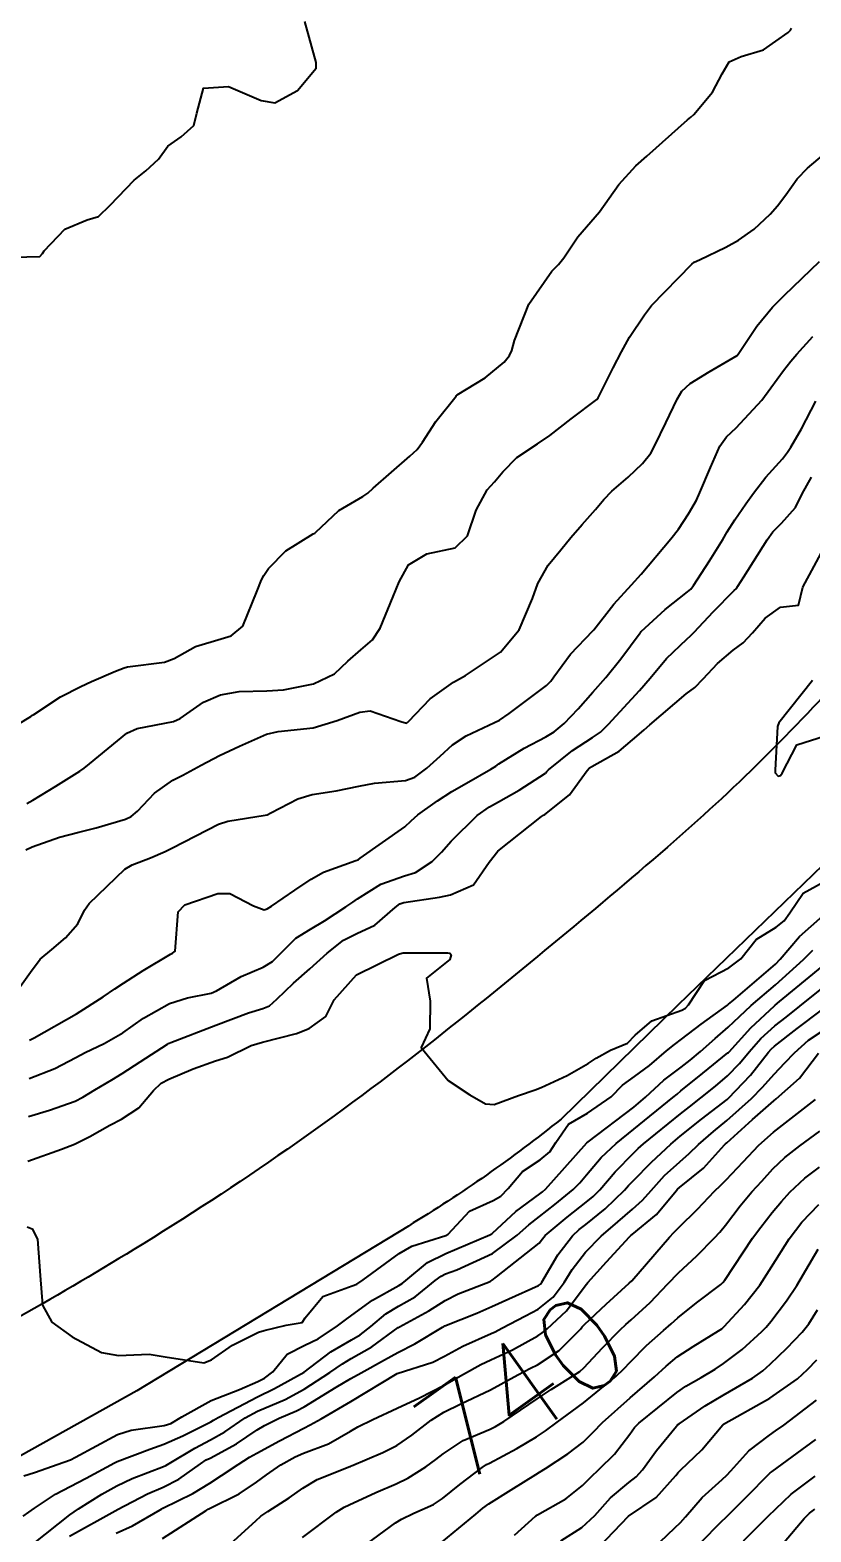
# Model space of a CAD drawing. Header units: metres. Extents: x 318500 to 325275, y 7408834 to 7428799.
# Drawn here: x 321971.5 to 322005, y 7416730.7 to 7416795.3 of the extents above; entities that cross this region are included whole.
import ezdxf
from ezdxf.enums import TextEntityAlignment as Align

# ---------------------------------------------------------------- set-up
doc = ezdxf.new("R2010")
doc.units = ezdxf.units.M
doc.header["$MEASUREMENT"] = 0
for name, color, linetype in [('Cotas', 45, 'Continuous'), ('Curvas de Nivel 1m', 11, 'Continuous'), ('Curvas de Nivel 5m', 15, 'Continuous'), ('Vias Primárias', 230, 'Continuous')]:
    doc.layers.add(name, color=color, linetype=linetype)
doc.styles.add('Style-STANDARD', font='STANDARD.shx')

msp = doc.modelspace()

# ---------------------------------------------------------------- linework, layer by layer
at = {"layer": 'Curvas de Nivel 1m', "flags": 128}
for points, elevation in [([(321970.205, 7416785.488), (321971.896, 7416785.536), (321972.006, 7416785.671), (321972.071, 7416785.777), (321972.966, 7416786.712), (321973.92, 7416787.114), (321974.409, 7416787.256), (321974.917, 7416787.735), (321975.941, 7416788.82), (321976.447, 7416789.213), (321976.993, 7416789.71), (321977.388, 7416790.276), (321977.965, 7416790.674), (321978.503, 7416791.161), (321978.637, 7416791.69), (321978.922, 7416792.76), (321979.997, 7416792.837), (321981.407, 7416792.23), (321981.987, 7416792.131), (321982.958, 7416792.668), (321983.759, 7416793.623), (321983.759, 7416793.876), (321983.275, 7416795.628)], 723), ([(321970.339, 7416765.077), (321971.499, 7416765.781), (321971.578, 7416765.834), (321971.631, 7416765.867), (321972.786, 7416766.62), (321973.65, 7416767.068), (321974.109, 7416767.287), (321975.145, 7416767.728), (321975.511, 7416767.874), (321975.663, 7416767.907), (321977.253, 7416768.118), (321977.669, 7416768.274), (321978.585, 7416768.777), (321979.682, 7416769.112), (321980.111, 7416769.236), (321980.613, 7416769.656), (321981.229, 7416771.171), (321981.415, 7416771.644), (321981.519, 7416771.836), (321981.717, 7416772.13), (321982.465, 7416772.896), (321983.64, 7416773.621), (321983.708, 7416773.653), (321983.741, 7416773.68), (321984.741, 7416774.619), (321985.765, 7416775.234), (321985.98, 7416775.373), (321986.218, 7416775.583), (321987.784, 7416776.955), (321988.095, 7416777.249), (321988.325, 7416777.555), (321988.91, 7416778.448), (321989.772, 7416779.54), (321989.794, 7416779.566), (321989.821, 7416779.587), (321991.029, 7416780.325), (321991.842, 7416781.003), (321992.066, 7416781.288), (321992.163, 7416781.505), (321992.278, 7416781.926), (321992.898, 7416783.495), (321993.894, 7416784.91), (321994.177, 7416785.198), (321994.402, 7416785.475), (321995.001, 7416786.382), (321995.93, 7416787.46), (321996.768, 7416788.627), (321997.494, 7416789.437), (321997.964, 7416789.85), (321999.721, 7416791.404), (321999.859, 7416791.524), (321999.984, 7416791.639), (322000.788, 7416792.602), (322001.201, 7416793.388), (322001.501, 7416793.905), (322002.021, 7416794.123), (322002.974, 7416794.417), (322004.037, 7416795.16), (322004.135, 7416795.252), (322004.178, 7416795.349)], 724), ([(321971.29, 7416760.046), (321971.556, 7416760.184), (321972.737, 7416760.588), (321973.566, 7416760.813), (321974.318, 7416760.989), (321975.575, 7416761.36), (321975.819, 7416761.475), (321976.084, 7416761.715), (321976.813, 7416762.486), (321977.6, 7416763.04), (321978.034, 7416763.263), (321978.826, 7416763.682), (321979.614, 7416764.096), (321980.464, 7416764.503), (321981.624, 7416765.016), (321982.133, 7416765.127), (321983.627, 7416765.296), (321984.665, 7416765.605), (321985.644, 7416765.965), (321986.077, 7416766.016), (321987.406, 7416765.564), (321987.639, 7416765.496), (321987.683, 7416765.516), (321987.723, 7416765.559), (321988.664, 7416766.535), (321989.657, 7416767.247), (321990.172, 7416767.532), (321991.676, 7416768.547), (321992.479, 7416769.498), (321993.063, 7416770.842), (321993.288, 7416771.486), (321993.728, 7416772.272), (321994.27, 7416772.939), (321994.704, 7416773.47), (321995.188, 7416774.026), (321995.758, 7416774.674), (321996.12, 7416775.099), (321996.471, 7416775.449), (321997.164, 7416776.054), (321997.788, 7416776.641), (321998.134, 7416777.086), (321998.318, 7416777.422), (321998.781, 7416778.387), (321999.271, 7416779.408), (321999.479, 7416779.751), (321999.83, 7416780.085), (322000.643, 7416780.587), (322001.849, 7416781.289), (322001.893, 7416781.336), (322001.919, 7416781.379), (322002.697, 7416782.539), (322003.371, 7416783.358), (322003.885, 7416783.879), (322005.379, 7416785.328)], 726), ([(321971.062, 7416754.198), (321971.485, 7416754.795), (321971.91, 7416755.357), (321972.411, 7416755.766), (321973.001, 7416756.264), (321973.517, 7416756.867), (321973.816, 7416757.455), (321974.008, 7416757.743), (321975.545, 7416759.223), (321975.857, 7416759.407), (321976.651, 7416759.709), (321977.276, 7416759.981), (321977.556, 7416760.119), (321978.6, 7416760.648), (321979.572, 7416761.147), (321979.964, 7416761.275), (321981.578, 7416761.534), (321981.661, 7416761.558), (321981.814, 7416761.638), (321982.975, 7416762.241), (321983.592, 7416762.424), (321984.62, 7416762.58), (321985.598, 7416762.784), (321986.269, 7416762.911), (321987.602, 7416763.026), (321987.996, 7416763.164), (321988.511, 7416763.551), (321989.086, 7416764.077), (321989.625, 7416764.565), (321990.212, 7416764.95), (321991.427, 7416765.513), (321991.641, 7416765.623), (321992.047, 7416765.907), (321993.656, 7416767.111), (321993.84, 7416767.296), (321993.974, 7416767.477), (321994.696, 7416768.449), (321995.655, 7416769.46), (321995.671, 7416769.479), (321995.691, 7416769.5), (321996.549, 7416770.605), (321997.31, 7416771.436), (321997.725, 7416771.886), (321999.005, 7416773.411), (321999.322, 7416773.83), (321999.756, 7416774.48), (322000.095, 7416775.067), (322000.252, 7416775.395), (322000.698, 7416776.479), (322001.101, 7416777.387), (322001.395, 7416777.794), (322001.808, 7416778.181), (322002.906, 7416779.364), (322003.297, 7416779.889), (322003.839, 7416780.64), (322004.154, 7416781.036), (322004.417, 7416781.342), (322005.096, 7416782.097)], 727), ([(321971.451, 7416751.874), (321971.651, 7416751.976), (321973.463, 7416753.003), (321974.615, 7416753.733), (321975.115, 7416754.086), (321975.479, 7416754.32), (321976.337, 7416754.862), (321977.498, 7416755.561), (321977.592, 7416755.605), (321977.709, 7416755.697), (321977.833, 7416757.388), (321978.114, 7416757.691), (321979.535, 7416758.179), (321980.051, 7416758.178), (321981.077, 7416757.647), (321981.528, 7416757.477), (321981.651, 7416757.516), (321981.849, 7416757.637), (321982.851, 7416758.312), (321983.548, 7416758.79), (321984.074, 7416759.09), (321985.47, 7416759.591), (321985.56, 7416759.623), (321985.658, 7416759.686), (321987.575, 7416761.037), (321987.841, 7416761.293), (321988.125, 7416761.555), (321988.976, 7416762.159), (321989.595, 7416762.55), (321990.215, 7416762.917), (321991.262, 7416763.515), (321991.476, 7416763.648), (321991.613, 7416763.738), (321992.7, 7416764.418), (321993.631, 7416764.903), (321993.991, 7416765.121), (321994.422, 7416765.472), (321995.012, 7416766.1), (321995.654, 7416766.821), (321996.207, 7416767.452), (321996.854, 7416768.261), (321997.689, 7416769.377), (321997.714, 7416769.405), (321997.732, 7416769.429), (321998.751, 7416770.368), (321999.716, 7416771.125), (321999.864, 7416771.252), (321999.978, 7416771.397), (322000.657, 7416772.464), (322001.231, 7416773.385), (322001.423, 7416773.705), (322001.753, 7416774.23), (322002.227, 7416774.909), (322002.556, 7416775.368), (322003.079, 7416776.062), (322003.792, 7416776.843), (322004.017, 7416777.127), (322004.16, 7416777.345), (322004.608, 7416778.138), (322005.222, 7416779.329)], 728), ([(321971.427, 7416750.232), (321972.536, 7416750.661), (321973.441, 7416751.125), (321973.844, 7416751.344), (321974.655, 7416751.732), (321975.455, 7416752.195), (321976.349, 7416752.823), (321977.468, 7416753.452), (321978.233, 7416753.689), (321979.251, 7416753.896), (321979.475, 7416753.999), (321980.535, 7416754.603), (321981.49, 7416755.006), (321981.883, 7416755.25), (321982.256, 7416755.632), (321982.887, 7416756.249), (321983.515, 7416756.646), (321984.126, 7416757.006), (321985.042, 7416757.597), (321985.332, 7416757.795), (321985.535, 7416757.944), (321986.543, 7416758.577), (321987.551, 7416758.933), (321988.025, 7416759.083), (321988.753, 7416759.548), (321989.153, 7416759.956), (321989.569, 7416760.426), (321990.679, 7416761.524), (321991.206, 7416761.896), (321991.589, 7416762.105), (321992.483, 7416762.611), (321993.608, 7416763.349), (321993.678, 7416763.411), (321993.751, 7416763.479), (321994.773, 7416764.318), (321995.631, 7416764.872), (321995.983, 7416765.106), (321996.326, 7416765.45), (321997.655, 7416766.893), (321998.117, 7416767.423), (321998.813, 7416768.273), (321999.686, 7416769.1), (321999.845, 7416769.241), (321999.997, 7416769.397), (322000.821, 7416770.271), (322001.717, 7416771.185), (322001.815, 7416771.282), (322001.884, 7416771.378), (322002.133, 7416771.783), (322003.131, 7416773.359), (322003.388, 7416773.713), (322003.751, 7416774.085), (322004.355, 7416774.748), (322004.647, 7416775.337), (322005.048, 7416776.064)], 729), ([(321971.379, 7416746.673), (321972.815, 7416747.19), (321973.387, 7416747.41), (321974.041, 7416747.74), (321974.9, 7416748.225), (321975.401, 7416748.484), (321976.149, 7416748.972), (321976.78, 7416749.706), (321977.107, 7416750.02), (321977.427, 7416750.199), (321978.476, 7416750.643), (321979.44, 7416750.98), (321979.957, 7416751.148), (321980.974, 7416751.647), (321981.452, 7416751.792), (321982.923, 7416752.157), (321983.461, 7416752.374), (321984.182, 7416752.896), (321984.53, 7416753.604), (321985.491, 7416754.677), (321987.306, 7416755.563), (321987.444, 7416755.617), (321987.501, 7416755.628), (321989.419, 7416755.623), (321989.501, 7416755.608), (321989.568, 7416755.539), (321989.498, 7416755.333), (321988.498, 7416754.542), (321988.665, 7416753.548), (321988.646, 7416752.364), (321988.279, 7416751.552), (321989.429, 7416750.146), (321990.364, 7416749.526), (321991.036, 7416749.136), (321991.416, 7416749.111), (321992.454, 7416749.494), (321993.167, 7416749.741), (321993.425, 7416749.842), (321994.552, 7416750.35), (321995.441, 7416750.874), (321995.792, 7416751.107), (321996.406, 7416751.446), (321997.139, 7416751.751), (321997.46, 7416752.091), (321998.178, 7416752.711), (321999.476, 7416753.164), (321999.633, 7416753.243), (321999.762, 7416753.397), (322000.45, 7416754.43), (322001.496, 7416754.975), (322002.013, 7416755.372), (322002.672, 7416756.203), (322003.521, 7416756.722), (322003.873, 7416756.996), (322004.117, 7416757.341), (322004.688, 7416758.187), (322005.55, 7416758.661)], 731), ([(321971.341, 7416743.849), (321971.567, 7416743.777), (321971.786, 7416743.32), (321971.904, 7416741.771), (321972.012, 7416740.484), (321972.404, 7416739.763), (321973.281, 7416739.133), (321974.54, 7416738.462), (321975.269, 7416738.326), (321976.589, 7416738.388), (321977.269, 7416738.273), (321978.93, 7416738.01), (321979.267, 7416738.141), (321980.164, 7416738.769), (321981.285, 7416739.328), (321981.522, 7416739.402), (321982.478, 7416739.628), (321983.161, 7416739.753), (321983.295, 7416739.947), (321984.051, 7416740.866), (321985.316, 7416741.318), (321985.506, 7416741.399), (321985.788, 7416741.583), (321987.332, 7416742.715), (321987.868, 7416743.021), (321989.34, 7416743.49), (321989.433, 7416743.539), (321990.357, 7416744.523), (321991.362, 7416744.98), (321991.7, 7416745.17), (321992.018, 7416745.5), (321992.633, 7416746.239), (321993.389, 7416746.737), (321993.797, 7416747.073), (321994.055, 7416747.473), (321994.606, 7416748.27), (321995.413, 7416748.743), (321996.436, 7416749.445), (321996.927, 7416749.938), (321997.433, 7416750.309), (321998.077, 7416750.784), (321998.82, 7416751.409), (321999.164, 7416751.695), (321999.458, 7416751.918), (322000.299, 7416752.56), (322001.427, 7416753.381), (322001.46, 7416753.401), (322001.48, 7416753.419), (322001.693, 7416753.587), (322003.498, 7416755.144), (322003.695, 7416755.347), (322004.529, 7416756.32), (322005.528, 7416757.22)], 732), ([(321971.201, 7416733.156), (321971.667, 7416733.31), (321972.925, 7416733.754), (321973.211, 7416733.85), (321973.422, 7416733.956), (321975.228, 7416734.931), (321975.821, 7416735.124), (321977.234, 7416735.318), (321977.518, 7416735.414), (321977.994, 7416735.689), (321979.247, 7416736.393), (321980.473, 7416736.872), (321981.256, 7416737.206), (321981.543, 7416737.351), (321981.894, 7416737.634), (321982.518, 7416738.381), (321983.277, 7416738.775), (321983.843, 7416739.05), (321984.681, 7416739.599), (321985.03, 7416739.858), (321985.297, 7416740.064), (321986.182, 7416740.702), (321987.317, 7416741.338), (321987.46, 7416741.416), (321987.621, 7416741.557), (321988.546, 7416742.33), (321989.332, 7416742.715), (321991.228, 7416743.512), (321991.303, 7416743.549), (321991.341, 7416743.588), (321992.337, 7416744.513), (321993.367, 7416745.267), (321993.493, 7416745.354), (321993.621, 7416745.477), (321994.448, 7416746.405), (321995.384, 7416747.46), (321995.443, 7416747.502), (321997.416, 7416748.989), (321997.914, 7416749.423), (321998.693, 7416750.149), (321999.44, 7416750.719), (321999.83, 7416751.01), (322000.272, 7416751.392), (322000.897, 7416751.947), (322001.466, 7416752.434), (322001.95, 7416752.896), (322002.452, 7416753.365), (322003.489, 7416754.252), (322004.698, 7416755.332), (322005.099, 7416755.733)], 733), ([(321971.175, 7416731.427), (321971.663, 7416731.773), (321972.569, 7416732.379), (321973.194, 7416732.705), (321973.877, 7416733.062), (321975.103, 7416733.722), (321975.211, 7416733.772), (321976.614, 7416734.311), (321977.222, 7416734.514), (321978.04, 7416734.875), (321979.237, 7416735.482), (321979.357, 7416735.549), (321979.547, 7416735.665), (321981.249, 7416736.548), (321981.978, 7416736.907), (321983.241, 7416737.62), (321984.388, 7416738.489), (321985.281, 7416739.001), (321985.654, 7416739.215), (321986.113, 7416739.578), (321986.751, 7416740.115), (321987.303, 7416740.442), (321988.017, 7416740.846), (321988.88, 7416741.544), (321989.128, 7416741.735), (321989.323, 7416741.833), (321989.801, 7416742.009), (321991.332, 7416742.709), (321992.396, 7416743.494), (321992.899, 7416743.935), (321993.352, 7416744.296), (321994.02, 7416744.814), (321994.802, 7416745.466), (321995.087, 7416745.751), (321995.379, 7416746.09), (321996.012, 7416746.83), (321996.651, 7416747.441), (321997.406, 7416748.052), (321999.082, 7416749.405), (321999.266, 7416749.559), (321999.424, 7416749.691), (322000.374, 7416750.453), (322001.449, 7416751.323), (322001.478, 7416751.351), (322001.502, 7416751.379), (322002.43, 7416752.401), (322003.448, 7416753.35), (322003.48, 7416753.376), (322003.67, 7416753.535), (322005.497, 7416755.037)], 734), ([(321973.168, 7416730.564), (321975.121, 7416731.663), (321975.18, 7416731.692), (321975.201, 7416731.699), (321975.235, 7416731.719), (321976.514, 7416732.383), (321977.195, 7416732.676), (321977.869, 7416733.021), (321978.798, 7416733.676), (321979.044, 7416733.841), (321979.214, 7416733.924), (321980.346, 7416734.531), (321981.232, 7416735.13), (321981.543, 7416735.329), (321982.168, 7416735.631), (321982.919, 7416735.947), (321983.245, 7416736.117), (321984.629, 7416736.975), (321985.258, 7416737.344), (321985.697, 7416737.583), (321986.693, 7416738.145), (321987.274, 7416738.462), (321988.002, 7416738.829), (321989.187, 7416739.541), (321989.251, 7416739.58), (321989.291, 7416739.603), (321990.665, 7416740.154), (321991.304, 7416740.43), (321992.04, 7416740.768), (321993.318, 7416741.337), (321993.402, 7416741.396), (321993.46, 7416741.479), (321994.144, 7416742.659), (321994.769, 7416743.466), (321995.064, 7416743.743), (321995.347, 7416743.96), (321996.175, 7416744.63), (321997.006, 7416745.435), (321997.181, 7416745.625), (321997.376, 7416745.832), (321998.173, 7416746.634), (321998.993, 7416747.406), (321999.404, 7416747.755), (322000.323, 7416748.479), (322001.419, 7416749.329), (322001.48, 7416749.379), (322002.423, 7416750.377), (322003.196, 7416751.354), (322003.314, 7416751.491), (322003.454, 7416751.617), (322004.43, 7416752.371), (322005.478, 7416753.162)], 736), ([(321975.17, 7416730.702), (321975.877, 7416731.008), (321977.057, 7416731.701), (321977.137, 7416731.744), (321977.181, 7416731.767), (321978.47, 7416732.402), (321979.198, 7416732.843), (321979.697, 7416733.169), (321980.408, 7416733.652), (321980.901, 7416733.958), (321981.218, 7416734.14), (321982.189, 7416734.666), (321983.234, 7416735.206), (321983.505, 7416735.347), (321983.972, 7416735.609), (321985.248, 7416736.351), (321987.239, 7416737.56), (321988.769, 7416738.044), (321989.271, 7416738.294), (321990.069, 7416738.737), (321991.286, 7416739.267), (321991.454, 7416739.341), (321991.746, 7416739.503), (321992.756, 7416740.03), (321993.303, 7416740.323), (321993.948, 7416740.836), (321994.413, 7416741.469), (321994.762, 7416742.029), (321995.333, 7416742.771), (321996.009, 7416743.45), (321996.72, 7416744.068), (321997.358, 7416744.62), (321997.779, 7416745.008), (321998.152, 7416745.418), (321998.734, 7416746.055), (321999.389, 7416746.649), (321999.787, 7416747.003), (322000.193, 7416747.392), (322000.839, 7416747.952), (322001.41, 7416748.421), (322002.469, 7416749.364), (322002.935, 7416749.85), (322003.436, 7416750.416), (322003.89, 7416750.896), (322004.307, 7416751.337), (322004.913, 7416751.874), (322005.464, 7416752.236)], 737), ([(321977.168, 7416730.472), (321979.038, 7416731.672), (321979.127, 7416731.724), (321979.181, 7416731.752), (321980.451, 7416732.391), (321981.199, 7416732.887), (321981.63, 7416733.21), (321982.242, 7416733.63), (321982.858, 7416733.981), (321983.218, 7416734.127), (321984.288, 7416734.54), (321985.232, 7416735.077), (321985.555, 7416735.265), (321986.198, 7416735.576), (321987.245, 7416736.062), (321988.205, 7416736.505), (321989.255, 7416737.055), (321990.098, 7416737.527), (321990.839, 7416737.944), (321991.27, 7416738.144), (321992.194, 7416738.579), (321993.285, 7416739.175), (321993.467, 7416739.299), (321993.684, 7416739.476), (321994.516, 7416740.254), (321995.318, 7416741.322), (321995.38, 7416741.398), (321995.438, 7416741.458), (321996.241, 7416742.358), (321997.224, 7416743.432), (321997.284, 7416743.488), (321997.342, 7416743.533), (321998.39, 7416744.379), (321999.227, 7416745.402), (321999.292, 7416745.48), (321999.372, 7416745.547), (322000.403, 7416746.372), (322001.304, 7416747.381), (322001.355, 7416747.426), (322001.401, 7416747.47), (322002.511, 7416748.464), (322003.419, 7416749.266), (322003.526, 7416749.348), (322004.53, 7416750.237), (322005.349, 7416751.322)], 738), ([(321979.451, 7416729.666), (321981.176, 7416731.232), (321981.39, 7416731.426), (321981.688, 7416731.635), (321982.603, 7416732.211), (321983.195, 7416732.634), (321983.812, 7416733), (321985.21, 7416733.56), (321985.231, 7416733.568), (321985.279, 7416733.589), (321986.624, 7416734.164), (321987.224, 7416734.468), (321987.875, 7416734.908), (321988.7, 7416735.545), (321989.244, 7416735.89), (321989.975, 7416736.257), (321991.253, 7416736.855), (321992.422, 7416737.493), (321992.97, 7416737.779), (321993.267, 7416737.929), (321994.202, 7416738.545), (321995.112, 7416739.462), (321995.195, 7416739.557), (321995.293, 7416739.661), (321996.223, 7416740.53), (321997.216, 7416741.432), (321997.321, 7416741.537), (321998.936, 7416743.406), (321999.134, 7416743.612), (321999.346, 7416743.823), (322000.139, 7416744.612), (322000.877, 7416745.385), (322001.127, 7416745.629), (322001.377, 7416745.879), (322002.108, 7416746.65), (322002.787, 7416747.359), (322003.406, 7416747.918), (322005.209, 7416749.323)], 739), ([(321985.445, 7416729.868), (321987.176, 7416731.139), (321987.433, 7416731.302), (321987.962, 7416731.552), (321988.8, 7416731.929), (321989.19, 7416732.181), (321989.94, 7416732.788), (321990.893, 7416733.515), (321991.082, 7416733.642), (321991.213, 7416733.709), (321992.384, 7416734.331), (321993.23, 7416734.836), (321993.614, 7416735.096), (321994.114, 7416735.471), (321994.767, 7416735.943), (321995.248, 7416736.297), (321996.648, 7416737.439), (321996.964, 7416737.735), (321997.27, 7416738.064), (321997.948, 7416738.752), (321998.691, 7416739.409), (321999.007, 7416739.691), (321999.298, 7416739.954), (322000.106, 7416740.594), (322001.142, 7416741.382), (322001.239, 7416741.462), (322001.322, 7416741.566), (322002.513, 7416743.362), (322002.861, 7416743.843), (322003.357, 7416744.468), (322003.76, 7416744.948), (322004.115, 7416745.339), (322004.762, 7416745.946), (322005.387, 7416746.425)], 741), ([(321989.168, 7416730.304), (321990.626, 7416731.518), (321990.927, 7416731.771), (321991.187, 7416731.959), (321992.137, 7416732.554), (321993.206, 7416733.218), (321993.364, 7416733.322), (321993.608, 7416733.476), (321994.577, 7416734.109), (321995.227, 7416734.607), (321995.656, 7416735.032), (321996.057, 7416735.448), (321997.251, 7416736.507), (321998.304, 7416737.414), (321998.802, 7416737.872), (321999.273, 7416738.265), (321999.954, 7416738.719), (322001.044, 7416739.382), (322001.192, 7416739.481), (322001.293, 7416739.571), (322002.158, 7416740.516), (322002.823, 7416741.357), (322003.328, 7416742.135), (322004.081, 7416743.339), (322004.626, 7416744.055), (322005.363, 7416744.822)], 742), ([(321992.287, 7416730.609), (321993.179, 7416731.424), (321993.212, 7416731.448), (321993.273, 7416731.479), (321994.49, 7416732.168), (321995.199, 7416732.739), (321995.558, 7416733.101), (321995.923, 7416733.449), (321996.573, 7416734.086), (321997.233, 7416734.954), (321997.433, 7416735.231), (321997.619, 7416735.424), (321999.253, 7416736.745), (321999.641, 7416737.011), (322000.305, 7416737.39), (322000.902, 7416737.747), (322001.269, 7416737.986), (322002.059, 7416738.588), (322002.907, 7416739.356), (322003.093, 7416739.553), (322003.297, 7416739.796), (322003.975, 7416740.675), (322004.407, 7416741.334), (322005.336, 7416742.902)], 743), ([(321994.267, 7416730.371), (321995.175, 7416730.942), (321995.729, 7416731.452), (321996.413, 7416732.221), (321997.202, 7416732.874), (321997.516, 7416733.115), (321997.779, 7416733.421), (321998.384, 7416734.251), (321999.238, 7416735.288), (321999.292, 7416735.347), (321999.352, 7416735.399), (322000.468, 7416736.167), (322001.252, 7416736.629), (322002.503, 7416737.361), (322002.945, 7416737.675), (322003.269, 7416737.961), (322003.979, 7416738.64), (322004.638, 7416739.33), (322004.926, 7416739.695), (322005.305, 7416740.287)], 744), ([(321997.592, 7416729.424), (321999.175, 7416730.923), (321999.417, 7416731.158), (321999.631, 7416731.395), (322000.347, 7416732.234), (322001.204, 7416733.005), (322001.401, 7416733.183), (322001.571, 7416733.375), (322002.348, 7416734.238), (322003.233, 7416734.914), (322003.492, 7416735.091), (322003.847, 7416735.341), (322005.251, 7416736.413)], 746), ([(322000.273, 7416730.285), (322001.178, 7416731.196), (322001.357, 7416731.377), (322002.272, 7416732.285), (322003.208, 7416733.226), (322003.273, 7416733.285), (322003.353, 7416733.348), (322004.42, 7416734.134), (322005.231, 7416734.719)], 747), ([(322001.141, 7416729.38), (322003.11, 7416731.351), (322003.145, 7416731.386), (322003.181, 7416731.423), (322004.164, 7416732.367), (322005.207, 7416733.14)], 748), ([(322003.161, 7416729.475), (322004.725, 7416731.327), (322004.952, 7416731.555), (322005.186, 7416731.735)], 749)]:
    msp.add_lwpolyline(points, dxfattribs=dict(at, elevation=elevation))
at = {"layer": 'Curvas de Nivel 5m', "flags": 128}
for points, elevation in [([(321971.326, 7416762.04), (321971.586, 7416762.189), (321972.582, 7416762.778), (321973.605, 7416763.426), (321973.797, 7416763.557), (321974.025, 7416763.744), (321975.623, 7416765.058), (321976.077, 7416765.264), (321977.629, 7416765.556), (321977.924, 7416765.696), (321978.923, 7416766.399), (321979.646, 7416766.707), (321980.46, 7416766.845), (321981.649, 7416766.886), (321982.359, 7416766.924), (321983.653, 7416767.18), (321984.55, 7416767.607), (321985.12, 7416768.147), (321985.676, 7416768.647), (321986.189, 7416769.075), (321986.512, 7416769.578), (321987.069, 7416770.929), (321987.335, 7416771.566), (321987.727, 7416772.286), (321988.516, 7416772.768), (321989.735, 7416773.015), (321990.258, 7416773.532), (321990.638, 7416774.646), (321991.114, 7416775.52), (321991.426, 7416775.864), (321991.782, 7416776.285), (321992.385, 7416776.907), (321993.269, 7416777.488), (321993.804, 7416777.846), (321994.712, 7416778.57), (321995.819, 7416779.39), (321995.88, 7416779.459), (321996.529, 7416780.76), (321996.874, 7416781.445), (321997.226, 7416782.073), (321997.874, 7416783.037), (321998.04, 7416783.265), (321998.173, 7416783.426), (321999.898, 7416785.209), (322000.007, 7416785.29), (322000.229, 7416785.397), (322001.361, 7416785.933), (322001.913, 7416786.233), (322002.574, 7416786.717), (322003.263, 7416787.36), (322003.577, 7416787.714), (322003.943, 7416788.191), (322004.425, 7416788.871), (322004.874, 7416789.336), (322005.969, 7416790.262)], 725), ([(321971.402, 7416748.598), (321972.306, 7416748.867), (321973.413, 7416749.252), (321973.738, 7416749.423), (321974.251, 7416749.738), (321974.982, 7416750.172), (321975.431, 7416750.439), (321976.204, 7416750.946), (321977.375, 7416751.701), (321977.419, 7416751.732), (321977.45, 7416751.747), (321977.526, 7416751.774), (321979.458, 7416752.515), (321980.861, 7416753.046), (321981.466, 7416753.228), (321981.755, 7416753.349), (321982.077, 7416753.634), (321982.793, 7416754.321), (321983.493, 7416754.945), (321984.232, 7416755.609), (321984.944, 7416756.163), (321985.513, 7416756.451), (321986.284, 7416756.813), (321987.151, 7416757.566), (321987.361, 7416757.734), (321987.533, 7416757.787), (321989.063, 7416758.019), (321989.539, 7416758.115), (321990.528, 7416758.543), (321991.202, 7416759.515), (321991.565, 7416759.994), (321993.448, 7416761.482), (321993.527, 7416761.535), (321993.581, 7416761.565), (321994.645, 7416762.419), (321995.408, 7416763.462), (321995.507, 7416763.566), (321995.612, 7416763.626), (321996.773, 7416764.293), (321997.634, 7416765.017), (321997.859, 7416765.205), (321998.092, 7416765.423), (321999.653, 7416766.749), (322000.035, 7416767.017), (322000.387, 7416767.393), (322001.007, 7416768.049), (322001.679, 7416768.631), (322002.111, 7416768.946), (322002.502, 7416769.368), (322003.057, 7416770.002), (322003.707, 7416770.474), (322004.484, 7416770.563), (322004.666, 7416771.336), (322005.74, 7416773.32)], 730), ([(322005.079, 7416767.329), (322003.642, 7416765.5), (322003.578, 7416765.351), (322003.486, 7416763.478), (322003.487, 7416763.352), (322003.608, 7416763.214), (322003.713, 7416763.243), (322003.781, 7416763.347), (322004.406, 7416764.561), (322005.634, 7416764.947)], 730), ([(321971.651, 7416730.266), (321973.177, 7416731.479), (321973.548, 7416731.744), (321974.55, 7416732.37), (321975.195, 7416732.737), (321975.863, 7416733.051), (321977.208, 7416733.56), (321977.3, 7416733.607), (321977.444, 7416733.696), (321978.547, 7416734.353), (321979.225, 7416734.702), (321979.843, 7416735.048), (321980.712, 7416735.648), (321981.243, 7416735.934), (321982.436, 7416736.44), (321983.253, 7416736.876), (321984.347, 7416737.604), (321984.888, 7416737.974), (321985.269, 7416738.197), (321986.155, 7416738.699), (321987.29, 7416739.527), (321987.311, 7416739.538), (321987.348, 7416739.559), (321988.604, 7416740.243), (321989.307, 7416740.69), (321989.86, 7416740.984), (321991.24, 7416741.511), (321991.32, 7416741.558), (321991.517, 7416741.702), (321993.337, 7416743.157), (321993.481, 7416743.337), (321993.604, 7416743.477), (321994.546, 7416744.275), (321995.362, 7416744.918), (321995.659, 7416745.162), (321995.942, 7416745.451), (321996.608, 7416746.215), (321997.394, 7416747.022), (321997.601, 7416747.223), (321997.823, 7416747.424), (321999.413, 7416748.703), (321999.801, 7416749.011), (322000.285, 7416749.391), (322000.913, 7416749.9), (322001.434, 7416750.343), (322001.948, 7416750.866), (322002.362, 7416751.366), (322002.871, 7416751.947), (322003.467, 7416752.487), (322003.948, 7416752.867), (322004.539, 7416753.334), (322005.488, 7416754.097)], 735), ([(321983.169, 7416730.514), (321984.625, 7416731.598), (321984.968, 7416731.809), (321985.185, 7416731.915), (321986.321, 7416732.445), (321987.199, 7416732.821), (321987.695, 7416733.063), (321988.468, 7416733.547), (321988.9, 7416733.858), (321989.219, 7416734.111), (321990.072, 7416734.683), (321991.235, 7416735.168), (321991.466, 7416735.277), (321991.822, 7416735.501), (321993.25, 7416736.469), (321993.853, 7416736.875), (321994.818, 7416737.464), (321995.085, 7416737.64), (321995.265, 7416737.806), (321996.066, 7416738.661), (321996.824, 7416739.437), (321997.063, 7416739.664), (321997.297, 7416739.866), (321998.118, 7416740.608), (321998.872, 7416741.407), (321999.325, 7416741.881), (322000.11, 7416742.614), (322000.871, 7416743.385), (322001.103, 7416743.623), (322001.348, 7416743.921), (322001.976, 7416744.755), (322002.483, 7416745.363), (322002.912, 7416745.822), (322003.385, 7416746.341), (322003.9, 7416746.835), (322004.539, 7416747.333), (322005.406, 7416747.968)], 740), ([(321995.287, 7416729.458), (321997.18, 7416731.43), (321998.376, 7416732.229), (321999.207, 7416733.173), (321999.308, 7416733.3), (321999.409, 7416733.398), (322000.328, 7416734.284), (322001.24, 7416735.356), (322001.268, 7416735.38), (322003.251, 7416736.5), (322004.435, 7416737.332), (322004.871, 7416737.721), (322005.272, 7416738.142)], 745)]:
    msp.add_lwpolyline(points, dxfattribs=dict(at, elevation=elevation))
at = {"layer": 'Vias Primárias'}
for points in [[(322057.644, 7416932.085, -0.025492), (322059.427, 7416921.832, -0.038844), (322060.006, 7416908.539, 0.035593), (322060.421, 7416897.351, -0.042947), (322060.67, 7416886.211, -0.02316), (322059.591, 7416876.418, -0.042894), (322057.349, 7416867.327, 0.002165), (322054.401, 7416858.526, -0.005637), (322051.412, 7416849.805, 0.021841), (322049.17, 7416842.5, -0.009522), (322044.852, 7416827.086, -0.014737), (322039.499, 7416811.023, -0.052004), (322034.641, 7416801.094, -0.044873), (322026.587, 7416790.47, 0.005782), (322017.574, 7416780.333, -0.002017), (322006.734, 7416767.954, -0.034029), (321998.851, 7416760.164, -0.010447), (321988.845, 7416751.895, -0.030219), (321975.936, 7416742.887, -0.017589), (321965.261, 7416736.865, 0.002537)], [(322058.148, 7416852.878), (322054.295, 7416841.113, 0.035079), (322051.87, 7416830.743, -0.052954), (322050.834, 7416826.931, 0.021208), (322048.81, 7416821.001, -0.012949), (322045.166, 7416809.716, -0.034253), (322042.201, 7416802.83, -0.037432), (322037.895, 7416795.807, -0.022254), (322032.475, 7416788.956), (322024.33, 7416779.553), (322016.543, 7416770.31), (322005.944, 7416759.788), (321999.302, 7416753.378), (321994.286, 7416748.485, -0.032386), (321987.723, 7416743.891), (321976.058, 7416736.805), (321954.587, 7416724.831)]]:
    msp.add_lwpolyline(points, format="xyb", dxfattribs=at)

# ---------------------------------------------------------------- texts
at = {"layer": 'Cotas', "style": 'Style-STANDARD'}
msp.add_text('740', height=4, rotation=35.50163, dxfattribs=at).set_placement((321992.556, 7416736.946, 740), align=Align.MIDDLE_CENTER)

doc.saveas('drawing.dxf')
